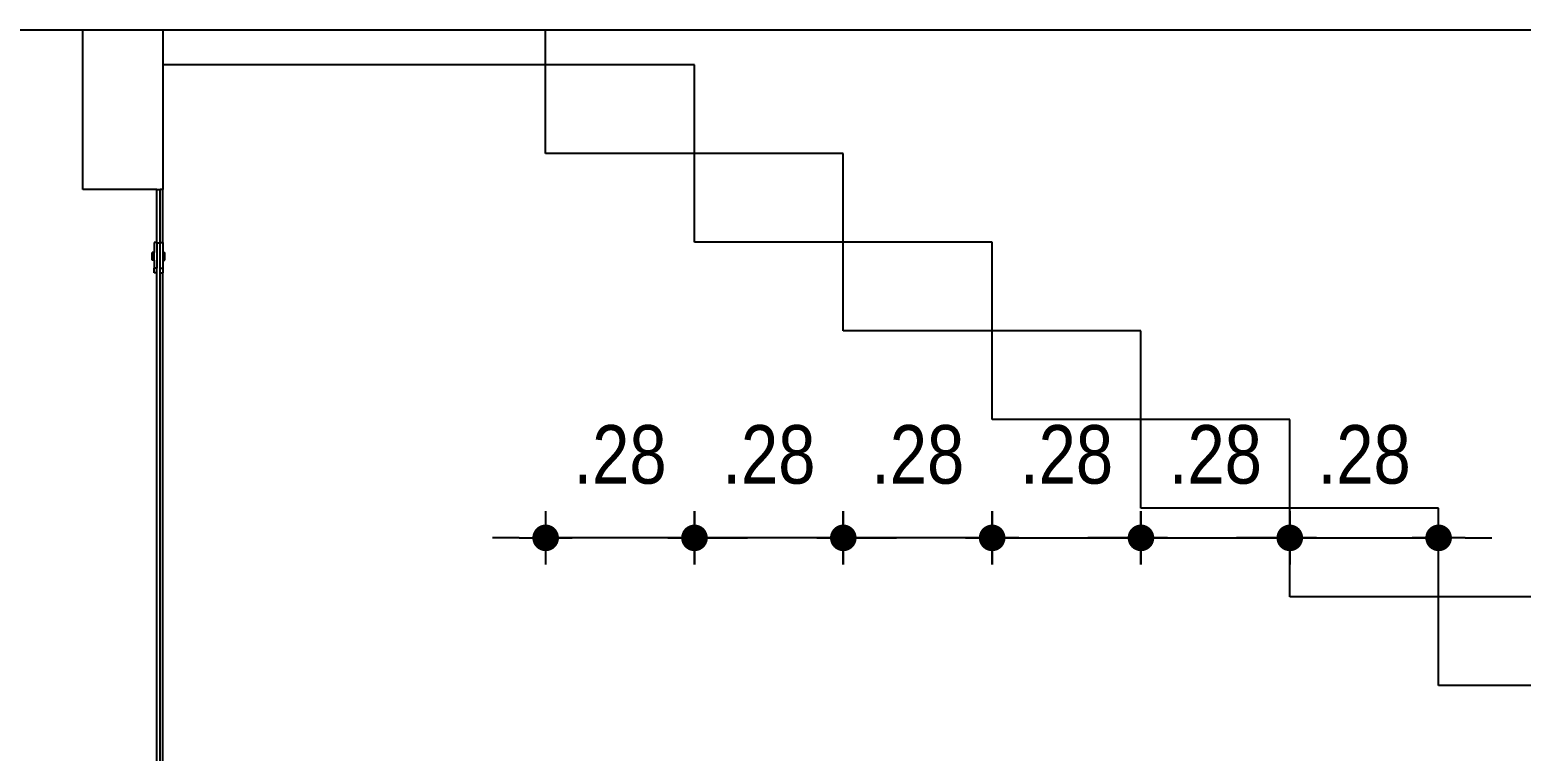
# Model space of a CAD drawing. Header units: millimetres. Extents: x 3212 to 6878, y 1640 to 3386.
# Drawn here: x 3315.504 to 3318.31, y 1643.995 to 1645.352 of the extents above; entities that cross this region are included whole.
import ezdxf

# ---------------------------------------------------------------- set-up
doc = ezdxf.new("R2010")
doc.units = ezdxf.units.MM
doc.header["$LTSCALE"] = 0.8
for name, color, linetype in [('A-PEN-B', 5, 'Continuous'), ('A-PEN-Y', 2, 'Continuous'), ('COTA', 2, 'Continuous')]:
    doc.layers.add(name, color=color, linetype=linetype)
doc.layers.add('COTAS', color=53, linetype='Continuous', lineweight=9)
doc.styles.add('F2', font='ARIALN.TTF')
doc.dimstyles.new('ARQUITETURA', dxfattribs={"dimtxt": 0.11, "dimasz": 0.05, "dimexe": 0.1, "dimexo": 0, "dimgap": 0.1, "dimtad": 1, "dimzin": 5, "dimdsep": 46, "dimtxsty": 'F2', "dimblk": 'COTA', "dimcen": 0, "dimse1": 1, "dimse2": 1, "dimadec": 0, "dimazin": 0, "dimtfac": 2, "dimtix": 1, "dimtmove": 2, "dimatfit": 3, "dimldrblk": 'COTA', "dimfxl": 0, "dimtolj": 1, "dimtzin": 5, "dimarcsym": 0})

# ---------------------------------------------------------------- blocks, each defined once
blk = doc.blocks.new('COTA')
at = {"layer": 'COTA'}
for p, q in [((0, 1), (0, -1)), ((-1, 0), (1, 0))]:
    blk.add_line(p, q, dxfattribs=at)
at = {"layer": 'COTA', "const_width": 0.5}
blk.add_lwpolyline([(-0.25, 0, 1), (0.25, 0, 1)], format="xyb", close=True, dxfattribs=at)
blk = doc.blocks.new('*D234')
at = {"layer": 'COTAS', "color": 0, "lineweight": -2, "transparency": 16777216}
for p, q in [((3316.9849, 1644.3963), (3316.9349, 1644.3963)), ((3317.3149, 1644.3963), (3317.0349, 1644.3963)), ((3317.3649, 1644.3963), (3317.4149, 1644.3963))]:
    blk.add_line(p, q, dxfattribs=at)
at = {"layer": 'Defpoints', "color": 0, "transparency": 16777216}
for p in [(3317.0349, 1644.7854), (3317.3149, 1644.7854), (3317.0349, 1644.3963)]:
    blk.add_point(p, dxfattribs=at)
at = {"layer": 'COTAS', "color": 0, "lineweight": -2, "transparency": 16777216, "xscale": 0.05, "yscale": 0.05, "zscale": 0.05}
blk.add_blockref('COTA', (3317.0349, 1644.3963), dxfattribs=at)
at = {"layer": 'COTAS', "color": 0, "lineweight": -2, "transparency": 16777216, "xscale": 0.05, "yscale": 0.05, "zscale": 0.05, "rotation": 180}
blk.add_blockref('COTA', (3317.3149, 1644.3963), dxfattribs=at)
at = {"layer": 'COTAS', "color": 0, "transparency": 16777216, "insert": (3317.1749, 1644.5525), "char_height": 0.11, "attachment_point": 5, "style": 'F2'}
blk.add_mtext('\\A1;.28', dxfattribs=at)
blk = doc.blocks.new('*D235')
at = {"layer": 'COTAS', "color": 0, "lineweight": -2, "transparency": 16777216}
for p, q in [((3316.7049, 1644.3963), (3316.6549, 1644.3963)), ((3317.0349, 1644.3963), (3316.7549, 1644.3963)), ((3317.0849, 1644.3963), (3317.1349, 1644.3963))]:
    blk.add_line(p, q, dxfattribs=at)
at = {"layer": 'Defpoints', "color": 0, "transparency": 16777216}
for p in [(3316.7549, 1644.9521), (3317.0349, 1644.7854), (3316.7549, 1644.3963)]:
    blk.add_point(p, dxfattribs=at)
at = {"layer": 'COTAS', "color": 0, "lineweight": -2, "transparency": 16777216, "xscale": 0.05, "yscale": 0.05, "zscale": 0.05}
blk.add_blockref('COTA', (3316.7549, 1644.3963), dxfattribs=at)
at = {"layer": 'COTAS', "color": 0, "lineweight": -2, "transparency": 16777216, "xscale": 0.05, "yscale": 0.05, "zscale": 0.05, "rotation": 180}
blk.add_blockref('COTA', (3317.0349, 1644.3963), dxfattribs=at)
at = {"layer": 'COTAS', "color": 0, "transparency": 16777216, "insert": (3316.8949, 1644.5525), "char_height": 0.11, "attachment_point": 5, "style": 'F2'}
blk.add_mtext('\\A1;.28', dxfattribs=at)
blk = doc.blocks.new('*D236')
at = {"layer": 'COTAS', "color": 0, "lineweight": -2, "transparency": 16777216}
for p, q in [((3316.4249, 1644.3963), (3316.3749, 1644.3963)), ((3316.7549, 1644.3963), (3316.4749, 1644.3963)), ((3316.8049, 1644.3963), (3316.8549, 1644.3963))]:
    blk.add_line(p, q, dxfattribs=at)
at = {"layer": 'Defpoints', "color": 0, "transparency": 16777216}
for p in [(3316.4749, 1645.1188), (3316.7549, 1644.9521), (3316.4749, 1644.3963)]:
    blk.add_point(p, dxfattribs=at)
at = {"layer": 'COTAS', "color": 0, "lineweight": -2, "transparency": 16777216, "xscale": 0.05, "yscale": 0.05, "zscale": 0.05}
blk.add_blockref('COTA', (3316.4749, 1644.3963), dxfattribs=at)
at = {"layer": 'COTAS', "color": 0, "lineweight": -2, "transparency": 16777216, "xscale": 0.05, "yscale": 0.05, "zscale": 0.05, "rotation": 180}
blk.add_blockref('COTA', (3316.7549, 1644.3963), dxfattribs=at)
at = {"layer": 'COTAS', "color": 0, "transparency": 16777216, "insert": (3316.6149, 1644.5525), "char_height": 0.11, "attachment_point": 5, "style": 'F2'}
blk.add_mtext('\\A1;.28', dxfattribs=at)
blk = doc.blocks.new('*D237')
at = {"layer": 'COTAS', "color": 0, "lineweight": -2, "transparency": 16777216}
for p, q in [((3317.2649, 1644.3963), (3317.2149, 1644.3963)), ((3317.3149, 1644.3963), (3317.5949, 1644.3963)), ((3317.6449, 1644.3963), (3317.6949, 1644.3963))]:
    blk.add_line(p, q, dxfattribs=at)
at = {"layer": 'Defpoints', "color": 0, "transparency": 16777216}
for p in [(3317.3149, 1644.6187), (3317.5949, 1644.6187), (3317.5949, 1644.3963)]:
    blk.add_point(p, dxfattribs=at)
at = {"layer": 'COTAS', "color": 0, "lineweight": -2, "transparency": 16777216, "xscale": 0.05, "yscale": 0.05, "zscale": 0.05}
blk.add_blockref('COTA', (3317.3149, 1644.3963), dxfattribs=at)
at = {"layer": 'COTAS', "color": 0, "lineweight": -2, "transparency": 16777216, "xscale": 0.05, "yscale": 0.05, "zscale": 0.05, "rotation": 180}
blk.add_blockref('COTA', (3317.5949, 1644.3963), dxfattribs=at)
at = {"layer": 'COTAS', "color": 0, "transparency": 16777216, "insert": (3317.4549, 1644.5525), "char_height": 0.11, "attachment_point": 5, "style": 'F2'}
blk.add_mtext('\\A1;.28', dxfattribs=at)
blk = doc.blocks.new('*D238')
at = {"layer": 'COTAS', "color": 0, "lineweight": -2, "transparency": 16777216}
for p, q in [((3317.5449, 1644.3963), (3317.4949, 1644.3963)), ((3317.5949, 1644.3963), (3317.8749, 1644.3963)), ((3317.9249, 1644.3963), (3317.9749, 1644.3963))]:
    blk.add_line(p, q, dxfattribs=at)
at = {"layer": 'Defpoints', "color": 0, "transparency": 16777216}
for p in [(3317.5949, 1644.6187), (3317.8749, 1644.452), (3317.8749, 1644.3963)]:
    blk.add_point(p, dxfattribs=at)
at = {"layer": 'COTAS', "color": 0, "lineweight": -2, "transparency": 16777216, "xscale": 0.05, "yscale": 0.05, "zscale": 0.05}
blk.add_blockref('COTA', (3317.5949, 1644.3963), dxfattribs=at)
at = {"layer": 'COTAS', "color": 0, "lineweight": -2, "transparency": 16777216, "xscale": 0.05, "yscale": 0.05, "zscale": 0.05, "rotation": 180}
blk.add_blockref('COTA', (3317.8749, 1644.3963), dxfattribs=at)
at = {"layer": 'COTAS', "color": 0, "transparency": 16777216, "insert": (3317.7349, 1644.5525), "char_height": 0.11, "attachment_point": 5, "style": 'F2'}
blk.add_mtext('\\A1;.28', dxfattribs=at)
blk = doc.blocks.new('*D239')
at = {"layer": 'COTAS', "color": 0, "lineweight": -2, "transparency": 16777216}
for p, q in [((3317.8249, 1644.3963), (3317.7749, 1644.3963)), ((3317.8749, 1644.3963), (3318.1549, 1644.3963)), ((3318.2049, 1644.3963), (3318.2549, 1644.3963))]:
    blk.add_line(p, q, dxfattribs=at)
at = {"layer": 'Defpoints', "color": 0, "transparency": 16777216}
for p in [(3317.8749, 1644.452), (3318.1549, 1644.3963), (3318.1549, 1644.3963)]:
    blk.add_point(p, dxfattribs=at)
at = {"layer": 'COTAS', "color": 0, "lineweight": -2, "transparency": 16777216, "xscale": 0.05, "yscale": 0.05, "zscale": 0.05}
blk.add_blockref('COTA', (3317.8749, 1644.3963), dxfattribs=at)
at = {"layer": 'COTAS', "color": 0, "lineweight": -2, "transparency": 16777216, "xscale": 0.05, "yscale": 0.05, "zscale": 0.05, "rotation": 180}
blk.add_blockref('COTA', (3318.1549, 1644.3963), dxfattribs=at)
at = {"layer": 'COTAS', "color": 0, "transparency": 16777216, "insert": (3318.0149, 1644.5525), "char_height": 0.11, "attachment_point": 5, "style": 'F2'}
blk.add_mtext('\\A1;.28', dxfattribs=at)

msp = doc.modelspace()

# ---------------------------------------------------------------- linework, layer by layer
at = {"layer": 'A-PEN-B', "ltscale": 0.05}
for p, q in [((3310.1044, 1645.3516), (3315.6044, 1645.3516)), ((3315.6044, 1645.0516), (3315.6044, 1645.3516)), ((3315.6044, 1645.3516), (3315.6449, 1645.3516)), ((3315.6449, 1645.3516), (3315.7544, 1645.3516)), ((3315.7544, 1645.3516), (3315.7544, 1645.2855)), ((3315.7544, 1645.3516), (3320.2549, 1645.3516)), ((3315.7544, 1645.2855), (3315.7544, 1645.0516)), ((3315.7434, 1645.0516), (3315.6044, 1645.0516)), ((3315.7434, 1645.0516), (3315.7494, 1645.0516)), ((3315.7434, 1644.9516), (3315.7434, 1645.0516)), ((3315.7494, 1644.9516), (3315.7494, 1645.0516)), ((3315.7544, 1645.0516), (3315.7494, 1645.0516)), ((3315.7544, 1644.9516), (3315.7544, 1645.0516)), ((3315.7434, 1644.9516), (3315.7384, 1644.9516)), ((3315.7384, 1644.9516), (3315.7384, 1644.9327)), ((3315.7434, 1644.9504), (3315.7434, 1644.9516)), ((3315.7494, 1644.9504), (3315.7434, 1644.9504)), ((3315.7434, 1644.9504), (3315.7434, 1644.9032)), ((3315.7494, 1644.9516), (3315.7544, 1644.9516)), ((3315.7494, 1644.9504), (3315.7494, 1644.9516)), ((3315.7494, 1644.9032), (3315.7494, 1644.9504)), ((3315.7544, 1644.9516), (3315.7544, 1644.9327)), ((3315.7384, 1644.9327), (3315.7344, 1644.9327)), ((3315.7344, 1644.9184), (3315.7344, 1644.9327)), ((3315.7384, 1644.9184), (3315.7344, 1644.9184)), ((3315.7384, 1644.9184), (3315.7384, 1644.9327)), ((3315.7384, 1644.9184), (3315.7384, 1644.9032)), ((3315.7544, 1644.9327), (3315.7584, 1644.9327)), ((3315.7544, 1644.9327), (3315.7544, 1644.9184)), ((3315.7544, 1644.9184), (3315.7584, 1644.9184)), ((3315.7544, 1644.9184), (3315.7544, 1644.9032)), ((3315.7584, 1644.9184), (3315.7584, 1644.9327)), ((3315.7434, 1644.9032), (3315.7384, 1644.9032)), ((3315.7384, 1644.8944), (3315.7384, 1644.9032)), ((3315.7434, 1644.8944), (3315.7384, 1644.8944)), ((3315.7434, 1644.8944), (3315.7434, 1644.9032)), ((3315.7434, 1643.9001), (3315.7434, 1644.8944)), ((3315.7494, 1644.9032), (3315.7544, 1644.9032)), ((3315.7494, 1644.8944), (3315.7494, 1644.9032)), ((3315.7494, 1644.8944), (3315.7544, 1644.8944)), ((3315.7494, 1643.9007), (3315.7494, 1644.8944)), ((3315.7544, 1644.9032), (3315.7544, 1644.8944)), ((3315.7544, 1643.9007), (3315.7544, 1644.8944))]:
    msp.add_line(p, q, dxfattribs=at)
at = {"layer": 'A-PEN-Y', "ltscale": 0.05}
for p, q in [((3316.4749, 1645.2855), (3316.4749, 1645.3516)), ((3316.4749, 1645.2855), (3315.7544, 1645.2855)), ((3316.7549, 1645.2855), (3316.4749, 1645.2855)), ((3316.4749, 1645.1188), (3316.4749, 1645.2855)), ((3316.7549, 1645.1188), (3316.7549, 1645.2855)), ((3316.7549, 1645.1188), (3316.4749, 1645.1188)), ((3317.0349, 1645.1188), (3316.7549, 1645.1188)), ((3316.7549, 1644.9521), (3316.7549, 1645.1188)), ((3317.0349, 1644.9521), (3317.0349, 1645.1188)), ((3317.0349, 1644.9521), (3316.7549, 1644.9521)), ((3317.3149, 1644.9521), (3317.0349, 1644.9521)), ((3317.0349, 1644.7854), (3317.0349, 1644.9521)), ((3317.3149, 1644.7854), (3317.3149, 1644.9521)), ((3317.3149, 1644.7854), (3317.0349, 1644.7854)), ((3317.5949, 1644.7854), (3317.3149, 1644.7854)), ((3317.3149, 1644.6187), (3317.3149, 1644.7854)), ((3317.5949, 1644.6187), (3317.5949, 1644.7854)), ((3317.5949, 1644.6187), (3317.3149, 1644.6187)), ((3317.8749, 1644.6187), (3317.5949, 1644.6187)), ((3317.5949, 1644.452), (3317.5949, 1644.6187)), ((3317.8749, 1644.452), (3317.8749, 1644.6187)), ((3317.8749, 1644.452), (3317.5949, 1644.452)), ((3318.1549, 1644.452), (3317.8749, 1644.452)), ((3317.8749, 1644.2853), (3317.8749, 1644.452)), ((3318.1549, 1644.2853), (3318.1549, 1644.452)), ((3318.1549, 1644.2853), (3317.8749, 1644.2853)), ((3318.4349, 1644.2853), (3318.1549, 1644.2853)), ((3318.1549, 1644.1186), (3318.1549, 1644.2853)), ((3318.4349, 1644.1186), (3318.1549, 1644.1186))]:
    msp.add_line(p, q, dxfattribs=at)

# ---------------------------------------------------------------- dimensions: what is measured, and where the dimension line sits
at = {"layer": 'COTAS'}
for base, p1, p2, picture, middle in [((3316.4749, 1644.3963), (3316.7549, 1644.9521), (3316.4749, 1645.1188), '*D236', (3316.6149, 1644.5525)), ((3316.7549, 1644.3963), (3317.0349, 1644.7854), (3316.7549, 1644.9521), '*D235', (3316.8949, 1644.5525)), ((3317.0349, 1644.3963), (3317.3149, 1644.7854), (3317.0349, 1644.7854), '*D234', (3317.1749, 1644.5525)), ((3317.5949, 1644.3963), (3317.3149, 1644.6187), (3317.5949, 1644.6187), '*D237', (3317.4549, 1644.5525)), ((3317.8749, 1644.3963), (3317.5949, 1644.6187), (3317.8749, 1644.452), '*D238', (3317.7349, 1644.5525)), ((3318.1549, 1644.3963), (3317.8749, 1644.452), (3318.1549, 1644.3963), '*D239', (3318.0149, 1644.5525))]:
    dim = msp.add_linear_dim(base=base, p1=p1, p2=p2, dimstyle='ARQUITETURA', dxfattribs=at)
    dim.commit()
    dim.dimension.update_dxf_attribs({"geometry": picture, "text_midpoint": middle})

doc.saveas('drawing.dxf')
